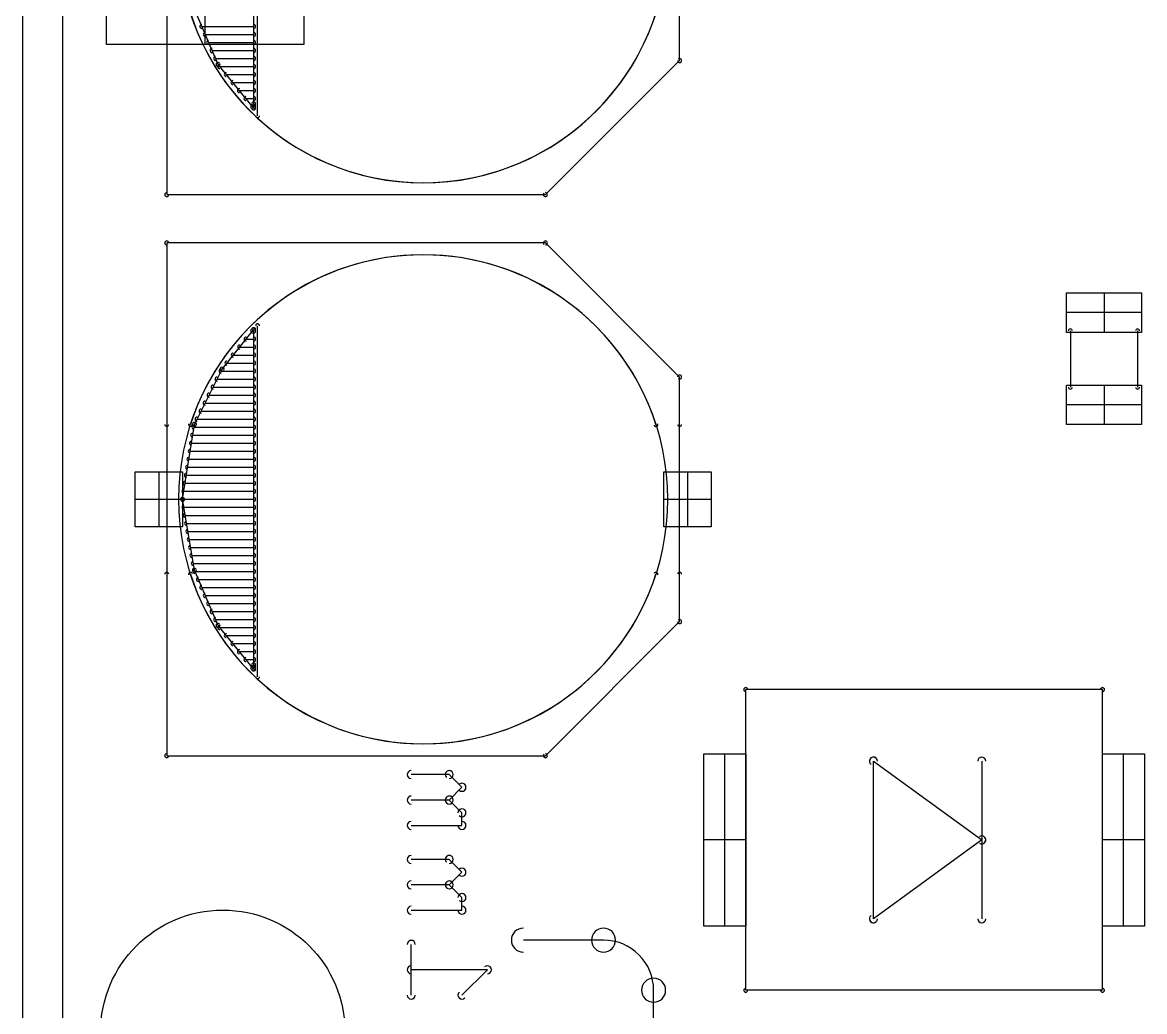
# Model space of a CAD drawing. Header units: inches. Extents: x 0 to 2.1, y -0.07 to 2.7.
# Drawn here: x 0 to 0.56, y 0.564 to 1.058 of the extents above; entities that cross this region are included whole.
import ezdxf

# ---------------------------------------------------------------- set-up
doc = ezdxf.new("R2010")
doc.units = ezdxf.units.IN
doc.header["$LTSCALE"] = 0.0393700787401575
doc.header["$MEASUREMENT"] = 0
for name, color, linetype, true_color in [('freetronics11$components', 254, 'Continuous', 0xe6e6e6), ('freetronics11$components$ghosts', 9, 'Continuous', 0xbebebe), ('freetronics11$dxf$0', 18, 'Continuous', 0x000000), ('freetronics11$old_freetronics11$pcb', 96, 'Continuous', 0x007f00), ('freetronics11$pcb', 96, 'Continuous', 0x007f00), ('freetronics11$screen', 52, 'Continuous', 0xd7d71f)]:
    doc.layers.add(name, color=color, linetype=linetype, true_color=true_color)

# ---------------------------------------------------------------- blocks, each defined once
blk = doc.blocks.new('RECT')
at = {"layer": 'freetronics11$dxf$0', "color": 0, "linetype": 'ByBlock', "lineweight": -2}
for p, q in [((0.5, 0.5), (-0.5, 0.5)), ((-0.5, 0.5), (-0.5, -0.5)), ((0, -0.5), (0, 0.5)), ((0.5, -0.5), (0.5, 0.5)), ((-0.5, 0), (0.5, 0)), ((-0.5, -0.5), (0.5, -0.5))]:
    blk.add_line(p, q, dxfattribs=at)
blk = doc.blocks.new('2.5mm Pitch Miniature Socket - Digital')
at = {"layer": 'freetronics11$old_freetronics11$pcb', "color": 18, "true_color": 0x050505}
for p, q in [((10.3, 1.25, 8.55), (-10.29999999999999, 1.249999999999998, 8.55)), ((-10.29999999999999, 1.249999999999998, 8.55), (-10.29999999999999, -1.25, 8.55)), ((-10.29999999999999, 1.249999999999998), (-10.29999999999999, -1.25)), ((-10.29999999999999, 1.249999999999998, 8.55), (-10.29999999999999, 1.249999999999998)), ((10.3, 1.25), (-10.29999999999999, 1.249999999999998)), ((-10.3, 1.249999999999997, 4.275), (-10.3, -1.25, 4.275)), ((10.3, 1.25, 4.275), (-10.3, 1.25, 4.275)), ((-10.3, 1e-16, 8.55), (-9.624999999999996, 1e-16, 8.55)), ((-10.3, 1e-16), (-9.024999999999999, 1e-16)), ((-10.3, -1.6e-15), (-10.3, -1.6e-15, 8.55)), ((-10.29999999999999, -1.25, 8.55), (10.3, -1.25, 8.55)), ((-10.29999999999999, -1.25), (-10.29999999999999, -1.25, 8.55)), ((-10.29999999999999, -1.25), (10.3, -1.25)), ((-10.3, -1.25, 4.275), (10.30000000000001, -1.25, 4.275))]:
    blk.add_line(p, q, dxfattribs=at)

msp = doc.modelspace()

# ---------------------------------------------------------------- linework, layer by layer
at = {"layer": 'freetronics11$components$ghosts'}
for p, q in [((0.072047, 1.227953, -0.0645677542339978), (0.072047, 0.9720470000000002, -0.0645677542339978)), ((0.115354, 1.184646, -0.0645677542339978), (0.115354, 1.017323, -0.0645677542339978)), ((0.1173229999999998, 1.011417, -0.0645677542339978), (0.1173229999999998, 1.186614, -0.0645677542339978)), ((0.3279529999999999, 1.038976, -0.0645677542339978), (0.3279529999999999, 1.161024, -0.0645677542339978)), ((0.0976379999999999, 1.037008, -0.0645677542339978), (0.0858270000000001, 1.064567, -0.0645677542339978)), ((0.0894979999999999, 1.056, -0.0645677542339978), (0.115354, 1.056, -0.0645677542339978)), ((0.0912130000000002, 1.052, -0.0645677542339978), (0.115354, 1.052, -0.0645677542339978)), ((0.092927, 1.048, -0.0645677542339978), (0.115354, 1.048, -0.0645677542339978)), ((0.0946410000000002, 1.044, -0.0645677542339978), (0.115354, 1.044, -0.0645677542339978)), ((0.0963560000000001, 1.04, -0.0645677542339978), (0.115354, 1.04, -0.0645677542339978)), ((0.115354, 1.015354, -0.0645677542339978), (0.0976379999999999, 1.037008, -0.0645677542339978)), ((0.2610239999999999, 0.9720470000000002, -0.0645677542339978), (0.3279529999999999, 1.038976, -0.0645677542339978)), ((0.098462, 1.036, -0.0645677542339978), (0.115354, 1.036, -0.0645677542339978)), ((0.1017350000000001, 1.032, -0.0645677542339978), (0.115354, 1.032, -0.0645677542339978)), ((0.1050080000000002, 1.028, -0.0645677542339978), (0.115354, 1.028, -0.0645677542339978)), ((0.1082809999999998, 1.024, -0.0645677542339978), (0.115354, 1.024, -0.0645677542339978)), ((0.1115529999999998, 1.02, -0.0645677542339978), (0.115354, 1.02, -0.0645677542339978)), ((0.1148259999999999, 1.016, -0.0645677542339978), (0.115354, 1.016, -0.0645677542339978)), ((0.115354, 1.017323, -0.0645677542339978), (0.115354, 1.015354, -0.0645677542339978)), ((0.072047, 0.9720470000000002, -0.0645677542339978), (0.2610239999999999, 0.9720470000000002, -0.0645677542339978)), ((0.2610239999999999, 0.9479530000000003, -0.0645677542339978), (0.072047, 0.9479530000000003, -0.0645677542339978)), ((0.072047, 0.9479530000000003, -0.0645677542339978), (0.072047, 0.6920470000000002, -0.0645677542339978)), ((0.3279529999999999, 0.8810240000000003, -0.0645677542339978), (0.2610239999999999, 0.9479530000000003, -0.0645677542339978)), ((0.0996060000000001, 0.8849610000000002, -0.0645677542339978), (0.115354, 0.9046460000000002, -0.0645677542339978)), ((0.1148379999999998, 0.9040000000000002, -0.0645677542339978), (0.115354, 0.9040000000000002, -0.0645677542339978)), ((0.115354, 0.9046460000000002, -0.0645677542339978), (0.115354, 0.7373230000000002, -0.0645677542339978)), ((0.1173229999999998, 0.7314170000000002, -0.0645677542339978), (0.1173229999999998, 0.9066140000000003, -0.0645677542339978)), ((0.5229919999999999, 0.9040160000000003, -0.0645677542339978), (0.5229919999999999, 0.8759840000000002, -0.0645677542339978)), ((0.5564960000000001, 0.9040160000000003, -0.0645677542339978), (0.5564960000000001, 0.8759840000000002, -0.0645677542339978)), ((0.108438, 0.8960000000000002, -0.0645677542339978), (0.115354, 0.8960000000000002, -0.0645677542339978)), ((0.1116380000000001, 0.9000000000000002, -0.0645677542339978), (0.115354, 0.9000000000000002, -0.0645677542339978)), ((0.1052379999999999, 0.8920000000000002, -0.0645677542339978), (0.115354, 0.8920000000000002, -0.0645677542339978)), ((0.0858270000000001, 0.8574020000000002, -0.0645677542339978), (0.0996060000000001, 0.8849610000000002, -0.0645677542339978)), ((0.1020379999999999, 0.8880000000000002, -0.0645677542339978), (0.115354, 0.8880000000000002, -0.0645677542339978)), ((0.0971259999999998, 0.8800000000000002, -0.0645677542339978), (0.115354, 0.8800000000000002, -0.0645677542339978)), ((0.099126, 0.8840000000000002, -0.0645677542339978), (0.115354, 0.8840000000000002, -0.0645677542339978)), ((0.3279529999999999, 0.7589760000000002, -0.0645677542339978), (0.3279529999999999, 0.8810240000000003, -0.0645677542339978)), ((0.095126, 0.8760000000000002, -0.0645677542339978), (0.115354, 0.8760000000000002, -0.0645677542339978)), ((0.091126, 0.8680000000000002, -0.0645677542339978), (0.115354, 0.8680000000000002, -0.0645677542339978)), ((0.0931259999999998, 0.8720000000000002, -0.0645677542339978), (0.115354, 0.8720000000000002, -0.0645677542339978)), ((0.0891259999999998, 0.8640000000000002, -0.0645677542339978), (0.115354, 0.8640000000000002, -0.0645677542339978)), ((0.0799210000000001, 0.8200000000000002, -0.0645677542339978), (0.0858270000000001, 0.8574020000000002, -0.0645677542339978)), ((0.087126, 0.8600000000000002, -0.0645677542339978), (0.115354, 0.8600000000000002, -0.0645677542339978)), ((0.0849739999999999, 0.8520000000000002, -0.0645677542339978), (0.115354, 0.8520000000000002, -0.0645677542339978)), ((0.0856050000000002, 0.8560000000000002, -0.0645677542339978), (0.115354, 0.8560000000000002, -0.0645677542339978)), ((0.0843419999999999, 0.8480000000000002, -0.0645677542339978), (0.115354, 0.8480000000000002, -0.0645677542339978)), ((0.0830790000000001, 0.8400000000000002, -0.0645677542339978), (0.115354, 0.8400000000000002, -0.0645677542339978)), ((0.0837110000000001, 0.8440000000000002, -0.0645677542339978), (0.115354, 0.8440000000000002, -0.0645677542339978)), ((0.0824470000000002, 0.8360000000000002, -0.0645677542339978), (0.115354, 0.8360000000000002, -0.0645677542339978)), ((0.0818159999999999, 0.8320000000000002, -0.0645677542339978), (0.115354, 0.8320000000000002, -0.0645677542339978)), ((0.0805530000000001, 0.8240000000000002, -0.0645677542339978), (0.115354, 0.8240000000000002, -0.0645677542339978)), ((0.0811839999999999, 0.8280000000000002, -0.0645677542339978), (0.115354, 0.8280000000000002, -0.0645677542339978)), ((0.0858270000000001, 0.7845670000000002, -0.0645677542339978), (0.0799210000000001, 0.8200000000000002, -0.0645677542339978)), ((0.0799210000000001, 0.8200000000000002, -0.0645677542339978), (0.115354, 0.8200000000000002, -0.0645677542339978)), ((0.0805880000000001, 0.8160000000000002, -0.0645677542339978), (0.115354, 0.8160000000000002, -0.0645677542339978)), ((0.0812550000000001, 0.8120000000000003, -0.0645677542339978), (0.115354, 0.8120000000000003, -0.0645677542339978)), ((0.0819209999999999, 0.8080000000000003, -0.0645677542339978), (0.115354, 0.8080000000000003, -0.0645677542339978)), ((0.0825879999999999, 0.8040000000000003, -0.0645677542339978), (0.115354, 0.8040000000000003, -0.0645677542339978)), ((0.0832549999999999, 0.8000000000000003, -0.0645677542339978), (0.115354, 0.8000000000000003, -0.0645677542339978)), ((0.0839210000000001, 0.7960000000000003, -0.0645677542339978), (0.115354, 0.7960000000000003, -0.0645677542339978)), ((0.0845880000000001, 0.7920000000000003, -0.0645677542339978), (0.115354, 0.7920000000000003, -0.0645677542339978)), ((0.0852550000000001, 0.7880000000000003, -0.0645677542339978), (0.115354, 0.7880000000000003, -0.0645677542339978)), ((0.0976379999999999, 0.7570080000000002, -0.0645677542339978), (0.0858270000000001, 0.7845670000000002, -0.0645677542339978)), ((0.0860699999999999, 0.7840000000000003, -0.0645677542339978), (0.115354, 0.7840000000000003, -0.0645677542339978)), ((0.0877840000000001, 0.7800000000000002, -0.0645677542339978), (0.115354, 0.7800000000000002, -0.0645677542339978)), ((0.0894979999999999, 0.7760000000000002, -0.0645677542339978), (0.115354, 0.7760000000000002, -0.0645677542339978)), ((0.0912130000000002, 0.7720000000000002, -0.0645677542339978), (0.115354, 0.7720000000000002, -0.0645677542339978)), ((0.092927, 0.7680000000000002, -0.0645677542339978), (0.115354, 0.7680000000000002, -0.0645677542339978)), ((0.0946410000000002, 0.7640000000000002, -0.0645677542339978), (0.115354, 0.7640000000000002, -0.0645677542339978)), ((0.0963560000000001, 0.7600000000000002, -0.0645677542339978), (0.115354, 0.7600000000000002, -0.0645677542339978)), ((0.115354, 0.7353540000000002, -0.0645677542339978), (0.0976379999999999, 0.7570080000000002, -0.0645677542339978)), ((0.098462, 0.7560000000000002, -0.0645677542339978), (0.115354, 0.7560000000000002, -0.0645677542339978)), ((0.2610239999999999, 0.6920470000000002, -0.0645677542339978), (0.3279529999999999, 0.7589760000000002, -0.0645677542339978)), ((0.1017350000000001, 0.7520000000000002, -0.0645677542339978), (0.115354, 0.7520000000000002, -0.0645677542339978)), ((0.1050080000000002, 0.7480000000000002, -0.0645677542339978), (0.115354, 0.7480000000000002, -0.0645677542339978)), ((0.1082809999999998, 0.7440000000000002, -0.0645677542339978), (0.115354, 0.7440000000000002, -0.0645677542339978)), ((0.1115529999999998, 0.7400000000000002, -0.0645677542339978), (0.115354, 0.7400000000000002, -0.0645677542339978)), ((0.1148259999999999, 0.7360000000000002, -0.0645677542339978), (0.115354, 0.7360000000000002, -0.0645677542339978)), ((0.115354, 0.7373230000000002, -0.0645677542339978), (0.115354, 0.7353540000000002, -0.0645677542339978)), ((0.3609840000000002, 0.5750000000000002, -0.0645677542339978), (0.3609840000000002, 0.7250000000000002, -0.0645677542339978)), ((0.5390160000000002, 0.5750000000000002, -0.0645677542339978), (0.5390160000000002, 0.7250000000000002, -0.0645677542339978)), ((0.072047, 0.6920470000000002, -0.0645677542339978), (0.2610239999999999, 0.6920470000000002, -0.0645677542339978))]:
    msp.add_line(p, q, dxfattribs=at)
for centre, radius, start, end in [((0.2000000000000002, 1.1, -0.0645677542339978), 0.122047, 180, 0), ((0.0894979999999999, 1.056, -0.0645677542339978), 0.001, 90, 270), ((0.0912130000000002, 1.052, -0.0645677542339978), 0.001, 90, 270), ((0.115354, 1.056, -0.0645677542339978), 0.001, 270, 90), ((0.115354, 1.052, -0.0645677542339978), 0.001, 270, 90), ((0.092927, 1.048, -0.0645677542339978), 0.001, 90, 270), ((0.115354, 1.048, -0.0645677542339978), 0.001, 270, 90), ((0.0946410000000002, 1.044, -0.0645677542339978), 0.001, 90, 270), ((0.115354, 1.044, -0.0645677542339978), 0.001, 270, 90), ((0.0963560000000001, 1.04, -0.0645677542339978), 0.001, 90, 270), ((0.0976379999999999, 1.037008, -0.0645677542339978), 0.0009998824930961, 39.27731149017909, 219.2773114901791), ((0.0976379999999999, 1.037008, -0.0645677542339978), 0.0009998984948484, 203.2061145818275, 23.20611458182749), ((0.098462, 1.036, -0.0645677542339978), 0.001, 90, 270), ((0.115354, 1.04, -0.0645677542339978), 0.001, 270, 90), ((0.115354, 1.036, -0.0645677542339978), 0.001, 270, 90), ((0.3279529999999999, 1.038976, -0.0645677542339978), 0.001, 180, 0), ((0.3279529999999999, 1.038976, -0.0645677542339978), 0.0009998489885977, 315, 135), ((0.1017350000000001, 1.032, -0.0645677542339978), 0.001, 90, 270), ((0.115354, 1.032, -0.0645677542339978), 0.001, 270, 90), ((0.1050080000000002, 1.028, -0.0645677542339978), 0.001, 90, 270), ((0.1082809999999998, 1.024, -0.0645677542339978), 0.001, 90, 270), ((0.115354, 1.028, -0.0645677542339978), 0.001, 270, 90), ((0.115354, 1.024, -0.0645677542339978), 0.001, 270, 90), ((0.1115529999999998, 1.02, -0.0645677542339978), 0.001, 90, 270), ((0.115354, 1.02, -0.0645677542339978), 0.001, 270, 90), ((0.1148259999999999, 1.016, -0.0645677542339978), 0.001, 90, 270), ((0.115354, 1.017323, -0.0645677542339978), 0.001, 0, 180), ((0.115354, 1.017323, -0.0645677542339978), 0.001, 180, 0), ((0.115354, 1.015354, -0.0645677542339978), 0.001, 180, 0), ((0.115354, 1.0153545, -0.0645677542339978), 0.0010001991051785, 219.2994831487568, 39.29948314875679), ((0.115354, 1.016, -0.0645677542339978), 0.001, 270, 90), ((0.1173229999999998, 1.011417, -0.0645677542339978), 0.001, 180, 0), ((0.072047, 0.9720470000000002, -0.0645677542339978), 0.001, 90, 270), ((0.072047, 0.9720470000000002, -0.0645677542339978), 0.001, 180, 0), ((0.2610239999999999, 0.9720470000000002, -0.0645677542339978), 0.0009998489885978, 135, 315), ((0.2610239999999999, 0.9720470000000002, -0.0645677542339978), 0.001, 270, 90), ((0.072047, 0.9479530000000003, -0.0645677542339978), 0.001, 90, 270), ((0.072047, 0.9479530000000003, -0.0645677542339978), 0.001, 0, 180), ((0.2610239999999999, 0.9479530000000003, -0.0645677542339978), 0.0009998489885977, 45, 225), ((0.2610239999999999, 0.9479530000000003, -0.0645677542339978), 0.001, 270, 90), ((0.2000000000000002, 0.8200000000000002, -0.0645677542339978), 0.122047, 0, 180), ((0.1173229999999998, 0.9066140000000003, -0.0645677542339978), 0.001, 0, 180), ((0.1148379999999998, 0.9040000000000002, -0.0645677542339978), 0.001, 90, 270), ((0.115354, 0.9046460000000002, -0.0645677542339978), 0.001, 0, 180), ((0.115354, 0.9046455000000002, -0.0645677542339978), 0.0009999806248123, 321.3536141522335, 141.3536141522336), ((0.115354, 0.9040000000000002, -0.0645677542339978), 0.001, 270, 90), ((0.5229919999999999, 0.9040160000000003, -0.0645677542339978), 0.001, 0, 180), ((0.5564960000000001, 0.9040160000000003, -0.0645677542339978), 0.001, 0, 180), ((0.108438, 0.8960000000000002, -0.0645677542339978), 0.001, 90, 270), ((0.1116380000000001, 0.9000000000000002, -0.0645677542339978), 0.001, 90, 270), ((0.115354, 0.9000000000000002, -0.0645677542339978), 0.001, 270, 90), ((0.115354, 0.8960000000000002, -0.0645677542339978), 0.001, 270, 90), ((0.1052379999999999, 0.8920000000000002, -0.0645677542339978), 0.001, 90, 270), ((0.115354, 0.8920000000000002, -0.0645677542339978), 0.001, 270, 90), ((0.099126, 0.8840000000000002, -0.0645677542339978), 0.001, 90, 270), ((0.0996060000000001, 0.8849605000000003, -0.0645677542339978), 0.0009999806248123, 141.3536141522336, 321.3536141522335), ((0.0996065000000002, 0.8849605000000003, -0.0645677542339978), 0.0010001932313308, 333.4221395721802, 153.4221395721802), ((0.1020379999999999, 0.8880000000000002, -0.0645677542339978), 0.001, 90, 270), ((0.115354, 0.8880000000000002, -0.0645677542339978), 0.001, 270, 90), ((0.115354, 0.8840000000000002, -0.0645677542339978), 0.001, 270, 90), ((0.0971259999999998, 0.8800000000000002, -0.0645677542339978), 0.001, 90, 270), ((0.115354, 0.8800000000000002, -0.0645677542339978), 0.001, 270, 90), ((0.3279529999999999, 0.8810240000000003, -0.0645677542339978), 0.001, 0, 180), ((0.3279529999999999, 0.8810240000000003, -0.0645677542339978), 0.0009998489885978, 225, 45), ((0.095126, 0.8760000000000002, -0.0645677542339978), 0.001, 90, 270), ((0.115354, 0.8760000000000002, -0.0645677542339978), 0.001, 270, 90), ((0.5229919999999999, 0.8759840000000002, -0.0645677542339978), 0.001, 180, 0), ((0.5564960000000001, 0.8759840000000002, -0.0645677542339978), 0.001, 180, 0), ((0.091126, 0.8680000000000002, -0.0645677542339978), 0.001, 90, 270), ((0.0931259999999998, 0.8720000000000002, -0.0645677542339978), 0.001, 90, 270), ((0.115354, 0.8720000000000002, -0.0645677542339978), 0.001, 270, 90), ((0.115354, 0.8680000000000002, -0.0645677542339978), 0.001, 270, 90), ((0.0891259999999998, 0.8640000000000002, -0.0645677542339978), 0.001, 90, 270), ((0.115354, 0.8640000000000002, -0.0645677542339978), 0.001, 270, 90), ((0.0856050000000002, 0.8560000000000002, -0.0645677542339978), 0.001, 90, 270), ((0.0858265, 0.8574015000000001, -0.0645677542339978), 0.0010001932313308, 153.4221395721859, 333.4221395721859), ((0.0858270000000001, 0.8574020000000002, -0.0645677542339978), 0.0010002399712069, 351.0273733851011, 171.0273733851011), ((0.087126, 0.8600000000000002, -0.0645677542339978), 0.001, 90, 270), ((0.115354, 0.8600000000000002, -0.0645677542339978), 0.001, 270, 90), ((0.115354, 0.8560000000000002, -0.0645677542339978), 0.001, 270, 90), ((0.0849739999999999, 0.8520000000000002, -0.0645677542339978), 0.001, 90, 270), ((0.115354, 0.8520000000000002, -0.0645677542339978), 0.001, 270, 90), ((0.0843419999999999, 0.8480000000000002, -0.0645677542339978), 0.001, 90, 270), ((0.115354, 0.8480000000000002, -0.0645677542339978), 0.001, 270, 90), ((0.0830790000000001, 0.8400000000000002, -0.0645677542339978), 0.001, 90, 270), ((0.0837110000000001, 0.8440000000000002, -0.0645677542339978), 0.001, 90, 270), ((0.115354, 0.8440000000000002, -0.0645677542339978), 0.001, 270, 90), ((0.115354, 0.8400000000000002, -0.0645677542339978), 0.001, 270, 90), ((0.0824470000000002, 0.8360000000000002, -0.0645677542339978), 0.001, 90, 270), ((0.115354, 0.8360000000000002, -0.0645677542339978), 0.001, 270, 90), ((0.0811839999999999, 0.8280000000000002, -0.0645677542339978), 0.001, 90, 270), ((0.0818159999999999, 0.8320000000000002, -0.0645677542339978), 0.001, 90, 270), ((0.115354, 0.8320000000000002, -0.0645677542339978), 0.001, 270, 90), ((0.115354, 0.8280000000000002, -0.0645677542339978), 0.001, 270, 90), ((0.0805530000000001, 0.8240000000000002, -0.0645677542339978), 0.001, 90, 270), ((0.115354, 0.8240000000000002, -0.0645677542339978), 0.001, 270, 90), ((0.2000000000000002, 0.8200000000000002, -0.0645677542339978), 0.122047, 180, 0), ((0.0799210000000001, 0.8200000000000003, -0.0645677542339978), 0.0010002399712069, 171.027373385101, 351.027373385101), ((0.0799210000000001, 0.8200000000000002, -0.0645677542339978), 0.001, 90, 270), ((0.0799215000000002, 0.8200000000000003, -0.0645677542339978), 0.0010000391242346, 9.43877470832154, 189.4387747083215), ((0.115354, 0.8200000000000002, -0.0645677542339978), 0.001, 270, 90), ((0.0805880000000001, 0.8160000000000002, -0.0645677542339978), 0.001, 90, 270), ((0.0812550000000001, 0.8120000000000003, -0.0645677542339978), 0.0009999999999999, 90, 270), ((0.115354, 0.8160000000000002, -0.0645677542339978), 0.001, 270, 90), ((0.115354, 0.8120000000000003, -0.0645677542339978), 0.0009999999999999, 270, 90), ((0.0819209999999999, 0.8080000000000003, -0.0645677542339978), 0.001, 90, 270), ((0.115354, 0.8080000000000003, -0.0645677542339978), 0.001, 270, 90), ((0.0825879999999999, 0.8040000000000003, -0.0645677542339978), 0.001, 90, 270), ((0.0832549999999999, 0.8000000000000003, -0.0645677542339978), 0.001, 90, 270), ((0.115354, 0.8040000000000003, -0.0645677542339978), 0.001, 270, 90), ((0.115354, 0.8000000000000003, -0.0645677542339978), 0.001, 270, 90), ((0.0839210000000001, 0.7960000000000003, -0.0645677542339978), 0.001, 90, 270), ((0.115354, 0.7960000000000003, -0.0645677542339978), 0.001, 270, 90), ((0.0845880000000001, 0.7920000000000003, -0.0645677542339978), 0.001, 90, 270), ((0.115354, 0.7920000000000003, -0.0645677542339978), 0.001, 270, 90), ((0.0852550000000001, 0.7880000000000003, -0.0645677542339978), 0.001, 90, 270), ((0.0858270000000001, 0.7845670000000002, -0.0645677542339978), 0.0009998984948484, 23.20611458182749, 203.2061145818275), ((0.0858265, 0.7845670000000002, -0.0645677542339978), 0.0010000391242346, 189.4387747083215, 9.43877470832154), ((0.0860699999999999, 0.7840000000000003, -0.0645677542339978), 0.001, 90, 270), ((0.115354, 0.7880000000000003, -0.0645677542339978), 0.001, 270, 90), ((0.115354, 0.7840000000000003, -0.0645677542339978), 0.001, 270, 90), ((0.0877840000000001, 0.7800000000000002, -0.0645677542339978), 0.001, 90, 270), ((0.115354, 0.7800000000000002, -0.0645677542339978), 0.001, 270, 90), ((0.0894979999999999, 0.7760000000000002, -0.0645677542339978), 0.001, 90, 270), ((0.0912130000000002, 0.7720000000000002, -0.0645677542339978), 0.001, 90, 270), ((0.115354, 0.7760000000000002, -0.0645677542339978), 0.001, 270, 90), ((0.115354, 0.7720000000000002, -0.0645677542339978), 0.001, 270, 90), ((0.092927, 0.7680000000000002, -0.0645677542339978), 0.001, 90, 270), ((0.115354, 0.7680000000000002, -0.0645677542339978), 0.001, 270, 90), ((0.0946410000000002, 0.7640000000000002, -0.0645677542339978), 0.001, 90, 270), ((0.115354, 0.7640000000000002, -0.0645677542339978), 0.001, 270, 90), ((0.0963560000000001, 0.7600000000000002, -0.0645677542339978), 0.001, 90, 270), ((0.0976379999999999, 0.7570080000000002, -0.0645677542339978), 0.0009998824930961, 39.27731149018401, 219.277311490184), ((0.0976379999999999, 0.7570080000000002, -0.0645677542339978), 0.0009998984948484, 203.2061145818275, 23.20611458182749), ((0.098462, 0.7560000000000002, -0.0645677542339978), 0.001, 90, 270), ((0.115354, 0.7600000000000002, -0.0645677542339978), 0.001, 270, 90), ((0.115354, 0.7560000000000002, -0.0645677542339978), 0.001, 270, 90), ((0.3279529999999999, 0.7589760000000002, -0.0645677542339978), 0.001, 180, 0), ((0.3279529999999999, 0.7589760000000002, -0.0645677542339978), 0.0009998489885978, 315, 135), ((0.1017350000000001, 0.7520000000000002, -0.0645677542339978), 0.001, 90, 270), ((0.115354, 0.7520000000000002, -0.0645677542339978), 0.001, 270, 90), ((0.1050080000000002, 0.7480000000000002, -0.0645677542339978), 0.001, 90, 270), ((0.1082809999999998, 0.7440000000000002, -0.0645677542339978), 0.001, 90, 270), ((0.115354, 0.7480000000000002, -0.0645677542339978), 0.001, 270, 90), ((0.115354, 0.7440000000000002, -0.0645677542339978), 0.001, 270, 90), ((0.1115529999999998, 0.7400000000000002, -0.0645677542339978), 0.001, 90, 270), ((0.115354, 0.7400000000000002, -0.0645677542339978), 0.001, 270, 90), ((0.1148259999999999, 0.7360000000000002, -0.0645677542339978), 0.001, 90, 270), ((0.115354, 0.7373230000000002, -0.0645677542339978), 0.001, 0, 180), ((0.115354, 0.7373230000000002, -0.0645677542339978), 0.001, 180, 0), ((0.115354, 0.7353540000000002, -0.0645677542339978), 0.001, 180, 0), ((0.115354, 0.7353545000000001, -0.0645677542339978), 0.0010001991051786, 219.2994831487617, 39.29948314876172), ((0.115354, 0.7360000000000002, -0.0645677542339978), 0.001, 270, 90), ((0.1173229999999998, 0.7314170000000002, -0.0645677542339978), 0.001, 180, 0), ((0.3609840000000002, 0.7250000000000002, -0.0645677542339978), 0.001, 0, 180), ((0.5390160000000002, 0.7250000000000002, -0.0645677542339978), 0.001, 0, 180), ((0.072047, 0.6920470000000002, -0.0645677542339978), 0.001, 90, 270), ((0.072047, 0.6920470000000002, -0.0645677542339978), 0.001, 180, 0), ((0.2610239999999999, 0.6920470000000002, -0.0645677542339978), 0.0009998489885978, 135, 315), ((0.2610239999999999, 0.6920470000000002, -0.0645677542339978), 0.001, 270, 90), ((0.3609840000000002, 0.5750000000000002, -0.0645677542339978), 0.001, 180, 0), ((0.5390160000000002, 0.5750000000000002, -0.0645677542339978), 0.001, 180, 0)]:
    msp.add_arc(centre, radius, start, end, dxfattribs=at)
at = {"layer": 'freetronics11$pcb'}
for p, q in [((0, 2.5, -0.063), (0, 0.1000000000000009, -0.063)), ((0, 2.5), (0, 0.1000000000000009)), ((0.1000000000000001, 0.6150000000000002, -0.063), (0.1000000000000001, 0.6150000000000002))]:
    msp.add_line(p, q, dxfattribs=at)
for centre in [(0.0999999999999998, 0.554, -0.063), (0.0999999999999998, 0.554)]:
    msp.add_circle(centre, 0.0610000000000002, dxfattribs=at)
at = {"layer": 'freetronics11$screen'}
for p, q in [((0.02, 2.51, -0.0642037024644965), (0.02, 0.1000000000000002, -0.0642037024644965)), ((0.072047, 1.062598, -0.0642037024644965), (0.072047, 0.9720470000000002, -0.0642037024644965)), ((0.3279529999999999, 1.038976, -0.0642037024644965), (0.3279529999999999, 1.062598, -0.0642037024644965)), ((0.2610239999999999, 0.9720470000000002, -0.0642037024644965), (0.3279529999999999, 1.038976, -0.0642037024644965)), ((0.072047, 0.9720470000000002, -0.0642037024644965), (0.2610239999999999, 0.9720470000000002, -0.0642037024644965)), ((0.072047, 0.9479530000000003, -0.0642037024644965), (0.072047, 0.8574020000000002, -0.0642037024644965)), ((0.2610239999999999, 0.9479530000000003, -0.0642037024644965), (0.072047, 0.9479530000000003, -0.0642037024644965)), ((0.3279529999999999, 0.8810240000000003, -0.0642037024644965), (0.2610239999999999, 0.9479530000000003, -0.0642037024644965)), ((0.3279529999999999, 0.8574020000000002, -0.0642037024644965), (0.3279529999999999, 0.8810240000000003, -0.0642037024644965)), ((0.072047, 0.7825980000000002, -0.0642037024644965), (0.072047, 0.6920470000000002, -0.0642037024644965)), ((0.3279529999999999, 0.7589760000000002, -0.0642037024644965), (0.3279529999999999, 0.7825980000000002, -0.0642037024644965)), ((0.2610239999999999, 0.6920470000000002, -0.0642037024644965), (0.3279529999999999, 0.7589760000000002, -0.0642037024644965)), ((0.5390000000000001, 0.7250000000000002, -0.0642037024644965), (0.3609999999999998, 0.7250000000000002, -0.0642037024644965)), ((0.072047, 0.6920470000000002, -0.0642037024644965), (0.2610239999999999, 0.6920470000000002, -0.0642037024644965)), ((0.4246850000000002, 0.6106300000000002, -0.0642037024644965), (0.4246850000000002, 0.6893700000000003, -0.0642037024644965)), ((0.4246850000000002, 0.6893700000000003, -0.0642037024644965), (0.4787400000000002, 0.6500000000000002, -0.0642037024644965)), ((0.4787400000000002, 0.6893700000000003, -0.0642037024644965), (0.4787400000000002, 0.6106300000000002, -0.0642037024644965)), ((0.2130160000000001, 0.6826020000000003, -0.0642037024644965), (0.194, 0.6826020000000003, -0.0642037024644965)), ((0.2193550000000002, 0.6762630000000002, -0.0642037024644965), (0.2130160000000001, 0.6826020000000003, -0.0642037024644965)), ((0.2130160000000001, 0.6699240000000002, -0.0642037024644965), (0.2193550000000002, 0.6762630000000002, -0.0642037024644965)), ((0.2130160000000001, 0.6699240000000002, -0.0642037024644965), (0.194, 0.6699240000000002, -0.0642037024644965)), ((0.2193550000000002, 0.6635850000000002, -0.0642037024644965), (0.2130160000000001, 0.6699240000000002, -0.0642037024644965)), ((0.2193550000000002, 0.6572470000000002, -0.0642037024644965), (0.2193550000000002, 0.6635850000000002, -0.0642037024644965)), ((0.194, 0.6572470000000002, -0.0642037024644965), (0.2193550000000002, 0.6572470000000002, -0.0642037024644965)), ((0.4787400000000002, 0.6500000000000002, -0.0642037024644965), (0.4246850000000002, 0.6106300000000002, -0.0642037024644965)), ((0.2130160000000001, 0.6402450000000002, -0.0642037024644965), (0.194, 0.6402450000000002, -0.0642037024644965)), ((0.2193550000000002, 0.6339070000000002, -0.0642037024644965), (0.2130160000000001, 0.6402450000000002, -0.0642037024644965)), ((0.2130160000000001, 0.6275680000000002, -0.0642037024644965), (0.2193550000000002, 0.6339070000000002, -0.0642037024644965)), ((0.2130160000000001, 0.6275680000000002, -0.0642037024644965), (0.194, 0.6275680000000002, -0.0642037024644965)), ((0.2193550000000002, 0.6212290000000003, -0.0642037024644965), (0.2130160000000001, 0.6275680000000002, -0.0642037024644965)), ((0.2193550000000002, 0.6148900000000003, -0.0642037024644965), (0.2193550000000002, 0.6212290000000003, -0.0642037024644965)), ((0.194, 0.6148900000000003, -0.0642037024644965), (0.2193550000000002, 0.6148900000000003, -0.0642037024644965)), ((0.29, 0.6000000000000002, -0.0642037024644965), (0.25, 0.6000000000000002, -0.0642037024644965)), ((0.194, 0.5725340000000002, -0.0642037024644965), (0.194, 0.5978890000000002, -0.0642037024644965)), ((0.2320319999999998, 0.5852120000000002, -0.0642037024644965), (0.194, 0.5852120000000002, -0.0642037024644965)), ((0.2193550000000002, 0.5725340000000002, -0.0642037024644965), (0.2320319999999998, 0.5852120000000002, -0.0642037024644965)), ((0.3149999999999999, 0.5500000000000003, -0.0642037024644965), (0.3149999999999999, 0.5750000000000002, -0.0642037024644965)), ((0.5390000000000001, 0.5750000000000002, -0.0642037024644965), (0.3609999999999998, 0.5750000000000002, -0.0642037024644965))]:
    msp.add_line(p, q, dxfattribs=at)
for centre, radius, start, end in [((0.2000000000000002, 1.09999968619356, -0.0642037024644965), 0.1220157788735603, 197.8503295554479, 342.149670444552), ((0.3279529999999999, 1.038976, -0.0642037024644965), 0.001, 180, 0), ((0.3279529999999999, 1.038976, -0.0642037024644965), 0.0009998489885977, 315, 135), ((0.072047, 0.9720470000000002, -0.0642037024644965), 0.001, 90, 270), ((0.072047, 0.9720470000000002, -0.0642037024644965), 0.001, 180, 0), ((0.2610239999999999, 0.9720470000000002, -0.0642037024644965), 0.0009998489885978, 135, 315), ((0.2610239999999999, 0.9720470000000002, -0.0642037024644965), 0.001, 270, 90), ((0.072047, 0.9479530000000003, -0.0642037024644965), 0.001, 0, 180), ((0.072047, 0.9479530000000003, -0.0642037024644965), 0.001, 90, 270), ((0.2610239999999999, 0.9479530000000003, -0.0642037024644965), 0.0009998489885977, 45, 225), ((0.2610239999999999, 0.9479530000000003, -0.0642037024644965), 0.001, 270, 90), ((0.2000000000000002, 0.8200003138064399, -0.0642037024644965), 0.1220157788735603, 17.850329555448, 162.149670444552), ((0.3279529999999999, 0.8810240000000003, -0.0642037024644965), 0.001, 0, 180), ((0.3279529999999999, 0.8810240000000003, -0.0642037024644965), 0.0009998489885978, 225, 45), ((0.072047, 0.8574020000000002, -0.0642037024644965), 0.001, 180, 0), ((0.0838580000000002, 0.8574015000000003, -0.0642037024644965), 0.001000123117421, 162.1538408326228, 342.1538408326227), ((0.3161420000000001, 0.8574015000000003, -0.0642037024644965), 0.001000123117421, 197.8461591673782, 17.84615916737823), ((0.3279529999999999, 0.8574020000000002, -0.0642037024644965), 0.001, 180, 0), ((0.072047, 0.7825980000000002, -0.0642037024644965), 0.001, 0, 180), ((0.0838580000000002, 0.7825985000000002, -0.0642037024644965), 0.001000123117421, 17.84615916737725, 197.8461591673772), ((0.2000000000000002, 0.8199996861935606, -0.0642037024644965), 0.1220157788735603, 197.850329555448, 342.149670444552), ((0.3161420000000001, 0.7825985000000002, -0.0642037024644965), 0.001000123117421, 342.1538408326218, 162.1538408326218), ((0.3279529999999999, 0.7825980000000002, -0.0642037024644965), 0.001, 0, 180), ((0.3279529999999999, 0.7589760000000002, -0.0642037024644965), 0.001, 180, 0), ((0.3279529999999999, 0.7589760000000002, -0.0642037024644965), 0.0009998489885978, 315, 135), ((0.3609999999999998, 0.7250000000000002, -0.0642037024644965), 0.001, 90, 270), ((0.5390000000000001, 0.7250000000000002, -0.0642037024644965), 0.001, 270, 90), ((0.072047, 0.6920470000000002, -0.0642037024644965), 0.001, 90, 270), ((0.072047, 0.6920470000000002, -0.0642037024644965), 0.001, 180, 0), ((0.2610239999999999, 0.6920470000000002, -0.0642037024644965), 0.0009998489885978, 135, 315), ((0.2610239999999999, 0.6920470000000002, -0.0642037024644965), 0.001, 270, 90), ((0.4246850000000002, 0.6893700000000003, -0.0642037024644965), 0.002, 0, 180), ((0.4246854999999998, 0.6893700000000003, -0.0642037024644965), 0.0020002987901811, 53.93787893062133, 233.9378789306214), ((0.4787400000000002, 0.6893700000000003, -0.0642037024644965), 0.002, 0, 180), ((0.194, 0.6826020000000003, -0.0642037024644965), 0.002, 90, 270), ((0.2130160000000001, 0.6826015000000002, -0.0642037024644965), 0.0020000515618353, 45.01012829749244, 225.0101282974925), ((0.2130160000000001, 0.6826020000000003, -0.0642037024644965), 0.002, 270, 90), ((0.2193550000000002, 0.6762630000000003, -0.0642037024644965), 0.0019996979771955, 314.9999999999994, 134.9999999999994), ((0.2193550000000002, 0.6762630000000003, -0.0642037024644965), 0.0019996979771955, 225.0000000000006, 45.00000000000057), ((0.194, 0.6699240000000002, -0.0642037024644965), 0.002, 90, 270), ((0.2130160000000001, 0.6699240000000002, -0.0642037024644965), 0.0019996979771955, 45.00000000000057, 225.0000000000006), ((0.2130160000000001, 0.6699240000000002, -0.0642037024644965), 0.0019996979771955, 134.9999999999994, 314.9999999999994), ((0.2130160000000001, 0.6699240000000002, -0.0642037024644965), 0.002, 270, 90), ((0.2193550000000002, 0.6635850000000002, -0.0642037024644965), 0.002, 0, 180), ((0.2193550000000002, 0.6635850000000002, -0.0642037024644965), 0.0019996979771956, 225.0000000000006, 45.00000000000057), ((0.194, 0.6572470000000002, -0.0642037024644965), 0.002, 90, 270), ((0.2193550000000002, 0.6572470000000002, -0.0642037024644965), 0.002, 180, 0), ((0.2193550000000002, 0.6572470000000002, -0.0642037024644965), 0.002, 270, 90), ((0.4787404999999998, 0.6500000000000002, -0.0642037024644965), 0.0020002987901811, 306.0621210693786, 126.0621210693787), ((0.4787404999999998, 0.6500000000000002, -0.0642037024644965), 0.0020002987901811, 233.9378789306214, 53.93787893062133), ((0.194, 0.6402450000000002, -0.0642037024644965), 0.002, 90, 270), ((0.2130160000000001, 0.6402455000000002, -0.0642037024644965), 0.0020000515618353, 45.01012829749244, 225.0101282974925), ((0.2130160000000001, 0.6402450000000002, -0.0642037024644965), 0.002, 270, 90), ((0.2193550000000002, 0.6339065000000003, -0.0642037024644965), 0.0020000515618353, 314.9898717025076, 134.9898717025076), ((0.2193550000000002, 0.6339065000000003, -0.0642037024644965), 0.0020000515618353, 225.0101282974925, 45.01012829749244), ((0.194, 0.6275680000000002, -0.0642037024644965), 0.002, 90, 270), ((0.2130160000000001, 0.6275680000000002, -0.0642037024644965), 0.0019996979771956, 45.00000000000057, 225.0000000000006), ((0.2130160000000001, 0.6275680000000002, -0.0642037024644965), 0.0019996979771956, 134.9999999999994, 314.9999999999994), ((0.2130160000000001, 0.6275680000000002, -0.0642037024644965), 0.002, 270, 90), ((0.2193550000000002, 0.6212290000000003, -0.0642037024644965), 0.002, 0, 180), ((0.2193550000000002, 0.6212290000000003, -0.0642037024644965), 0.0019996979771955, 225.0000000000006, 45.00000000000057), ((0.194, 0.6148900000000003, -0.0642037024644965), 0.002, 90, 270), ((0.2193550000000002, 0.6148900000000003, -0.0642037024644965), 0.002, 270, 90), ((0.2193550000000002, 0.6148900000000003, -0.0642037024644965), 0.002, 180, 0), ((0.4246850000000002, 0.6106300000000002, -0.0642037024644965), 0.002, 180, 0), ((0.4246854999999998, 0.6106300000000002, -0.0642037024644965), 0.0020002987901811, 126.0621210693787, 306.0621210693786), ((0.4787400000000002, 0.6106300000000002, -0.0642037024644965), 0.002, 180, 0), ((0.25, 0.6000000000000002, -0.0642037024644965), 0.006, 90, 270), ((0.29, 0.6000000000000002, -0.0642037024644965), 0.006, 90, 270), ((0.29, 0.6000000000000002, -0.0642037024644965), 0.006, 270, 90), ((0.194, 0.5978890000000002, -0.0642037024644965), 0.002, 0, 180), ((0.2900000186768796, 0.5750000186768798, -0.0642037024644965), 0.0249999813231274, 359.999957195713, 90.00004280428699), ((0.194, 0.5852120000000002, -0.0642037024644965), 0.002, 90, 270), ((0.2320324999999999, 0.5852115000000002, -0.0642037024644965), 0.0020004050839767, 315, 135), ((0.2320319999999998, 0.5852120000000002, -0.0642037024644965), 0.002, 270, 90), ((0.3149999999999999, 0.5750000000000002, -0.0642037024644965), 0.006, 0, 180), ((0.194, 0.5725340000000002, -0.0642037024644965), 0.002, 180, 0), ((0.2193550000000002, 0.5725340000000002, -0.0642037024644965), 0.0019996979771956, 134.9999999999994, 314.9999999999994), ((0.3149999999999999, 0.5750000000000002, -0.0642037024644965), 0.006, 180, 0), ((0.3609999999999998, 0.5750000000000002, -0.0642037024644965), 0.001, 90, 270), ((0.5390000000000001, 0.5750000000000002, -0.0642037024644965), 0.001, 270, 90)]:
    msp.add_arc(centre, radius, start, end, dxfattribs=at)

# ---------------------------------------------------------------- block references
at = {"layer": 'freetronics11$components', "extrusion": (0, 0, -1), "xscale": 0.0393700787401575, "yscale": 0.0393700787401575, "zscale": 0.0393700787401575, "rotation": 90}
msp.add_blockref('2.5mm Pitch Miniature Socket - Digital', (-0.091212598425197, 1.452488188976378, 0.063), dxfattribs=at)
at = {"layer": 'freetronics11$components$ghosts', "extrusion": (0, 0, -1)}
for p, xscale, yscale, rotation in [((-0.5397989999999999, 0.9131560000000002, 0.0645677542339978), 0.019689, 0.037402, 270), ((-0.5397989999999999, 0.8671560000000003, 0.0645677542339978), 0.019689, 0.037402, 270), ((-0.0681099999999999, 0.8200000000000002, 0.0645677542339978), 0.023622, 0.027559, 180), ((-0.33189, 0.8200000000000002, 0.0645677542339978), 0.023622, 0.027559, 180), ((-0.3504999999999998, 0.6500000000000002, 0.0645677542339978), 0.021, 0.086, 360), ((-0.5495000000000001, 0.6500000000000002, 0.0645677542339978), 0.021, 0.086, 360)]:
    msp.add_blockref('RECT', p, dxfattribs=dict(at, xscale=xscale, yscale=yscale, rotation=rotation))

doc.saveas('drawing.dxf')
